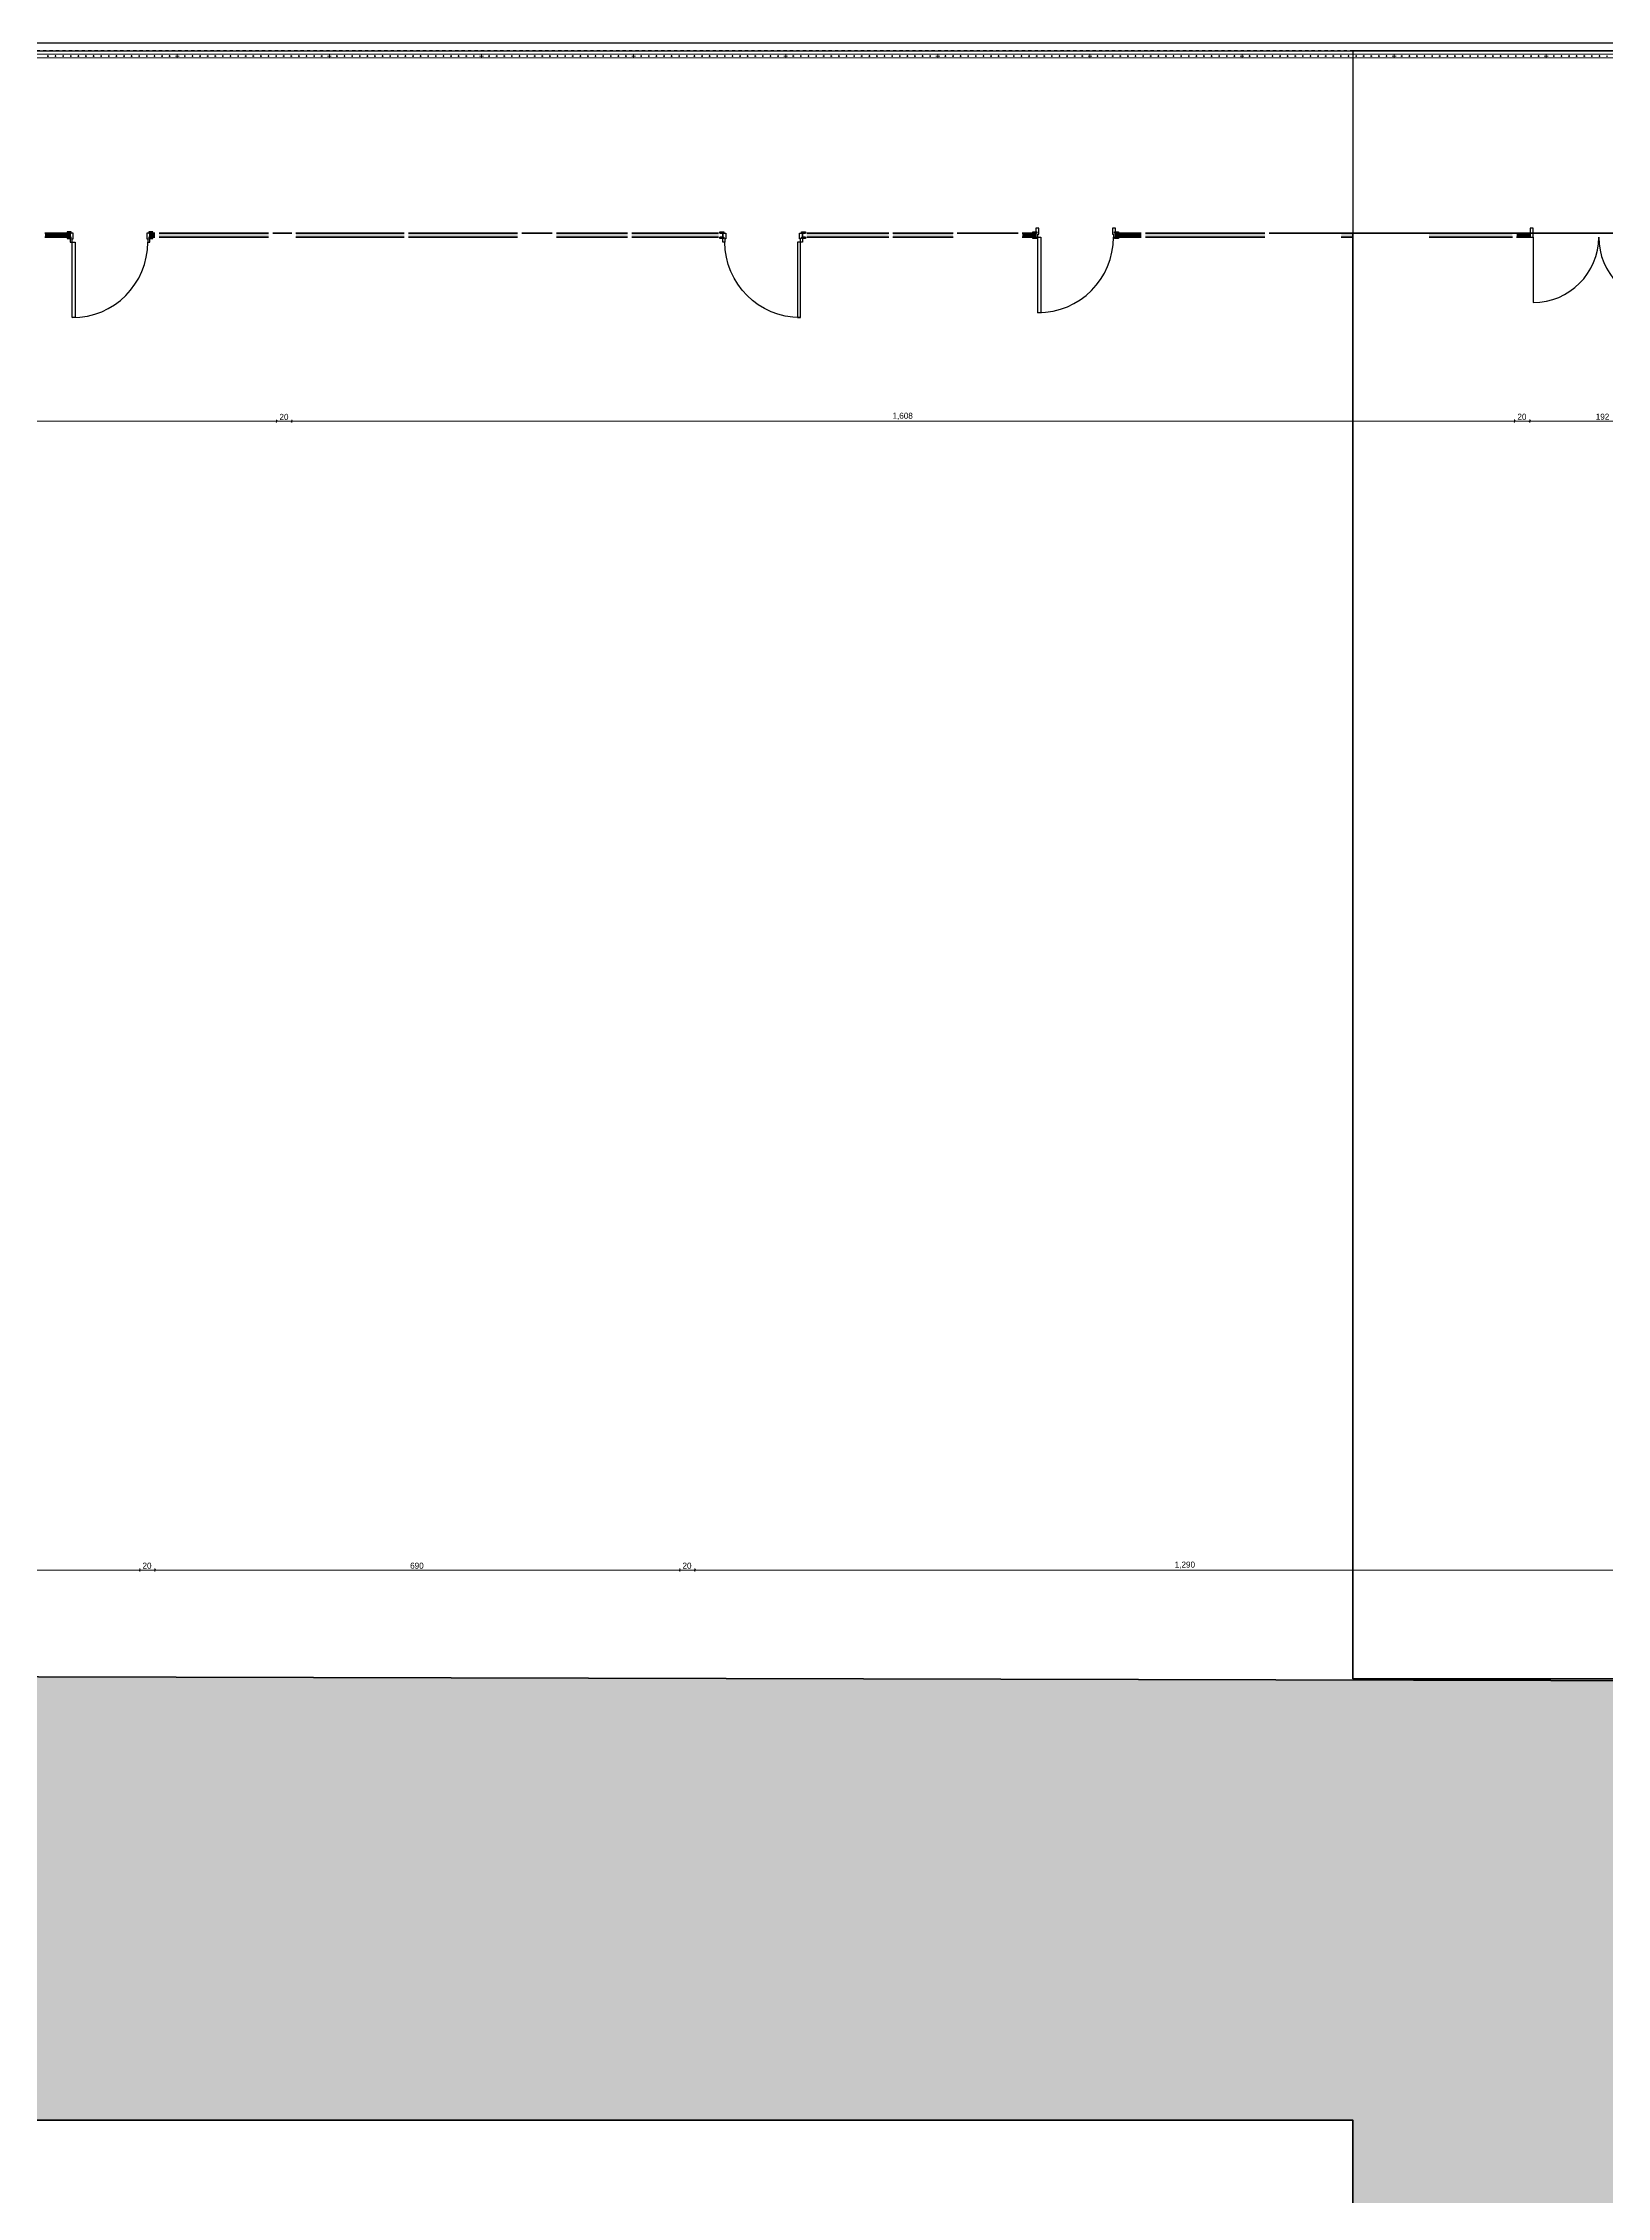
# Model space of a CAD drawing. Header units: millimetres. Extents: x -1912 to 88153, y -54123 to 4469.
# Drawn here: x 10330 to 30892, y -25811 to 2500 of the extents above; entities that cross this region are included whole.
import ezdxf

# ---------------------------------------------------------------- set-up
doc = ezdxf.new("R2010")
doc.units = ezdxf.units.MM
doc.header["$MEASUREMENT"] = 0
doc.linetypes.add('Dashed', pattern=[84.666667, 42.333333, -42.333333])
for name, color, linetype in [('A - Dimensionimi', 7, 'Continuous'), ('A - Muret', 7, 'Continuous'), ('A - Plato', 7, 'Continuous'), ('A - Pllaka Perdhes', 7, 'Continuous'), ('Interior - Stair & Railing', 7, 'Continuous')]:
    doc.layers.add(name, color=color, linetype=linetype)
for name, color, linetype, lineweight in [('A - Dimensionimi_Pen_No__1', 7, 'Continuous', 13), ('A - Muret_Pen_No__7', 7, 'Continuous', 35), ('A - Perdhesa Polyine_Pen_No__6', 5, 'Continuous', 35), ('A - Plato_Pen_No__42', 8, 'Continuous', 25), ('A - Pllaka Perdhes_Pen_No__42', 8, 'Continuous', 25), ('A - Sanitaria_Pen_No__42', 8, 'Continuous', 25), ('Archicad Doors_Pen_No__42', 8, 'Continuous', 25), ('Interior - Stair & Railing_Pen_No__1', 7, 'Continuous', 13)]:
    doc.layers.add(name, color=color, linetype=linetype, lineweight=lineweight)
for name, color, linetype, lineweight, true_color in [('A - Fill Zone_Pen_No__28', 7, 'Continuous', 35, 0xa80f02), ('A - Fill Zone_Pen_No__65', 7, 'Continuous', 20, 0x80c2ff), ('A - Muret_Pen_No__102', 7, 'Continuous', 13, 0xcccccc)]:
    doc.layers.add(name, color=color, linetype=linetype, lineweight=lineweight, true_color=true_color)
doc.styles.add('GENERATED_STYLE_1', font='GOTHIC.TTF')
doc.dimstyles.new('GENERATED_STYLE__7', dxfattribs={"dimtxt": 80, "dimasz": 19, "dimexe": 0.18, "dimexo": 0.0625, "dimgap": 0, "dimtad": 1, "dimtih": 1, "dimtoh": 1, "dimdec": 0, "dimlfac": 0.1, "dimzin": 0, "dimdsep": 46, "dimtxsty": 'GENERATED_STYLE_1', "dimblk": 'ARROWHEAD_2', "dimblk1": 'ARROWHEAD_2', "dimblk2": 'ARROWHEAD_2', "dimcen": 0.09, "dimse1": 1, "dimse2": 1, "dimclrd": 7, "dimclre": 7, "dimclrt": 7, "dimadec": 0, "dimazin": 0, "dimtfac": 1, "dimtdec": 4, "dimtmove": 0, "dimatfit": 3, "dimfxl": 0, "dimtolj": 1, "dimtzin": 0, "dimarcsym": 0})
doc.dimstyles.new('GENERATED_STYLE__8', dxfattribs={"dimtxt": 80, "dimasz": 19, "dimexe": 0.18, "dimexo": 0.0625, "dimgap": 0, "dimtad": 1, "dimdec": 0, "dimlfac": 0.1, "dimzin": 0, "dimdsep": 46, "dimtxsty": 'GENERATED_STYLE_1', "dimblk": 'ARROWHEAD_2', "dimblk1": 'ARROWHEAD_2', "dimblk2": 'ARROWHEAD_2', "dimcen": 0.09, "dimse1": 1, "dimse2": 1, "dimclrd": 7, "dimclre": 7, "dimclrt": 7, "dimadec": 0, "dimazin": 0, "dimtfac": 1, "dimtdec": 4, "dimtmove": 0, "dimatfit": 3, "dimfxl": 0, "dimtolj": 1, "dimtzin": 0, "dimarcsym": 0})

# ---------------------------------------------------------------- blocks, each defined once
blk = doc.blocks.new('Slab_15', base_point=(27550, 0))
at = {"layer": 'A - Plato_Pen_No__42', "color": 8, "linetype": 'Continuous', "lineweight": 25, "flags": 128}
blk.add_lwpolyline([(27550, 0), (52250, 0), (52250, 2400), (27550, 2400)], close=True, dxfattribs=at)
blk = doc.blocks.new('Slab_16', base_point=(27550, 0))
at = {"layer": 'A - Pllaka Perdhes_Pen_No__42', "color": 8, "linetype": 'Continuous', "lineweight": 25, "flags": 128}
blk.add_lwpolyline([(27550, 0), (27550, -19001), (52100, -19001), (52100, -12166), (55600, -12166), (55600, -9351), (57575, -9351), (57575, -7600), (55615, -7600), (55615, -6200), (52100, -6200), (52100, 0)], close=True, dxfattribs=at)
blk = doc.blocks.new('Railing_1')
at = {"layer": 'Interior - Stair & Railing_Pen_No__1', "color": 7, "linetype": 'Continuous', "lineweight": 13}
for p, q in [((52032, 2355), (82, 2355)), ((52032, 2355), (82, 2355)), ((82, 2305), (52032, 2305)), ((82, 2305), (52032, 2305)), ((10384, 2330), (10404, 2330)), ((10394, 2320), (10394, 2340)), ((10484, 2330), (10504, 2330)), ((10494, 2320), (10494, 2340)), ((10584, 2330), (10604, 2330)), ((10594, 2320), (10594, 2340)), ((10684, 2330), (10704, 2330)), ((10694, 2320), (10694, 2340)), ((10784, 2330), (10804, 2330)), ((10794, 2320), (10794, 2340)), ((10884, 2330), (10904, 2330)), ((10894, 2320), (10894, 2340)), ((10984, 2330), (11004, 2330)), ((10994, 2320), (10994, 2340)), ((11084, 2330), (11104, 2330)), ((11094, 2320), (11094, 2340)), ((11184, 2330), (11204, 2330)), ((11194, 2320), (11194, 2340)), ((11284, 2330), (11304, 2330)), ((11294, 2320), (11294, 2340)), ((11384, 2330), (11404, 2330)), ((11394, 2320), (11394, 2340)), ((11484, 2330), (11504, 2330)), ((11494, 2320), (11494, 2340)), ((11584, 2330), (11604, 2330)), ((11594, 2320), (11594, 2340)), ((11684, 2330), (11704, 2330)), ((11694, 2320), (11694, 2340)), ((11784, 2330), (11804, 2330)), ((11794, 2320), (11794, 2340)), ((11884, 2330), (11904, 2330)), ((11894, 2320), (11894, 2340)), ((11984, 2330), (12004, 2330)), ((11994, 2320), (11994, 2340)), ((12069, 2330), (12119, 2330)), ((12094, 2305), (12094, 2355)), ((12184, 2330), (12204, 2330)), ((12194, 2320), (12194, 2340)), ((12284, 2330), (12304, 2330)), ((12294, 2320), (12294, 2340)), ((12384, 2330), (12404, 2330)), ((12394, 2320), (12394, 2340)), ((12484, 2330), (12504, 2330)), ((12494, 2320), (12494, 2340)), ((12584, 2330), (12604, 2330)), ((12594, 2320), (12594, 2340)), ((12684, 2330), (12704, 2330)), ((12694, 2320), (12694, 2340)), ((12784, 2330), (12804, 2330)), ((12794, 2320), (12794, 2340)), ((12884, 2330), (12904, 2330)), ((12894, 2320), (12894, 2340)), ((12984, 2330), (13004, 2330)), ((12994, 2320), (12994, 2340)), ((13084, 2330), (13104, 2330)), ((13094, 2320), (13094, 2340)), ((13184, 2330), (13204, 2330)), ((13194, 2320), (13194, 2340)), ((13284, 2330), (13304, 2330)), ((13294, 2320), (13294, 2340)), ((13384, 2330), (13404, 2330)), ((13394, 2320), (13394, 2340)), ((13484, 2330), (13504, 2330)), ((13494, 2320), (13494, 2340)), ((13584, 2330), (13604, 2330)), ((13594, 2320), (13594, 2340)), ((13684, 2330), (13704, 2330)), ((13694, 2320), (13694, 2340)), ((13784, 2330), (13804, 2330)), ((13794, 2320), (13794, 2340)), ((13884, 2330), (13904, 2330)), ((13894, 2320), (13894, 2340)), ((13984, 2330), (14004, 2330)), ((13994, 2320), (13994, 2340)), ((14069, 2330), (14119, 2330)), ((14094, 2305), (14094, 2355)), ((14184, 2330), (14204, 2330)), ((14194, 2320), (14194, 2340)), ((14284, 2330), (14304, 2330)), ((14294, 2320), (14294, 2340)), ((14384, 2330), (14404, 2330)), ((14394, 2320), (14394, 2340)), ((14484, 2330), (14504, 2330)), ((14494, 2320), (14494, 2340)), ((14584, 2330), (14604, 2330)), ((14594, 2320), (14594, 2340)), ((14684, 2330), (14704, 2330)), ((14694, 2320), (14694, 2340)), ((14784, 2330), (14804, 2330)), ((14794, 2320), (14794, 2340)), ((14884, 2330), (14904, 2330)), ((14894, 2320), (14894, 2340)), ((14984, 2330), (15004, 2330)), ((14994, 2320), (14994, 2340)), ((15084, 2330), (15104, 2330)), ((15094, 2320), (15094, 2340)), ((15184, 2330), (15204, 2330)), ((15194, 2320), (15194, 2340)), ((15284, 2330), (15304, 2330)), ((15294, 2320), (15294, 2340)), ((15384, 2330), (15404, 2330)), ((15394, 2320), (15394, 2340)), ((15484, 2330), (15504, 2330)), ((15494, 2320), (15494, 2340)), ((15584, 2330), (15604, 2330)), ((15594, 2320), (15594, 2340)), ((15684, 2330), (15704, 2330)), ((15694, 2320), (15694, 2340)), ((15784, 2330), (15804, 2330)), ((15794, 2320), (15794, 2340)), ((15884, 2330), (15904, 2330)), ((15894, 2320), (15894, 2340)), ((15984, 2330), (16004, 2330)), ((15994, 2320), (15994, 2340)), ((16069, 2330), (16119, 2330)), ((16094, 2305), (16094, 2355)), ((16184, 2330), (16204, 2330)), ((16194, 2320), (16194, 2340)), ((16284, 2330), (16304, 2330)), ((16294, 2320), (16294, 2340)), ((16384, 2330), (16404, 2330)), ((16394, 2320), (16394, 2340)), ((16484, 2330), (16504, 2330)), ((16494, 2320), (16494, 2340)), ((16584, 2330), (16604, 2330)), ((16594, 2320), (16594, 2340)), ((16684, 2330), (16704, 2330)), ((16694, 2320), (16694, 2340)), ((16784, 2330), (16804, 2330)), ((16794, 2320), (16794, 2340)), ((16884, 2330), (16904, 2330)), ((16894, 2320), (16894, 2340)), ((16984, 2330), (17004, 2330)), ((16994, 2320), (16994, 2340)), ((17084, 2330), (17104, 2330)), ((17094, 2320), (17094, 2340)), ((17184, 2330), (17204, 2330)), ((17194, 2320), (17194, 2340)), ((17284, 2330), (17304, 2330)), ((17294, 2320), (17294, 2340)), ((17384, 2330), (17404, 2330)), ((17394, 2320), (17394, 2340)), ((17484, 2330), (17504, 2330)), ((17494, 2320), (17494, 2340)), ((17584, 2330), (17604, 2330)), ((17594, 2320), (17594, 2340)), ((17684, 2330), (17704, 2330)), ((17694, 2320), (17694, 2340)), ((17784, 2330), (17804, 2330)), ((17794, 2320), (17794, 2340)), ((17884, 2330), (17904, 2330)), ((17894, 2320), (17894, 2340)), ((17984, 2330), (18004, 2330)), ((17994, 2320), (17994, 2340)), ((18069, 2330), (18119, 2330)), ((18094, 2305), (18094, 2355)), ((18184, 2330), (18204, 2330)), ((18194, 2320), (18194, 2340)), ((18284, 2330), (18304, 2330)), ((18294, 2320), (18294, 2340)), ((18384, 2330), (18404, 2330)), ((18394, 2320), (18394, 2340)), ((18484, 2330), (18504, 2330)), ((18494, 2320), (18494, 2340)), ((18584, 2330), (18604, 2330)), ((18594, 2320), (18594, 2340)), ((18684, 2330), (18704, 2330)), ((18694, 2320), (18694, 2340)), ((18784, 2330), (18804, 2330)), ((18794, 2320), (18794, 2340)), ((18884, 2330), (18904, 2330)), ((18894, 2320), (18894, 2340)), ((18984, 2330), (19004, 2330)), ((18994, 2320), (18994, 2340)), ((19084, 2330), (19104, 2330)), ((19094, 2320), (19094, 2340)), ((19184, 2330), (19204, 2330)), ((19194, 2320), (19194, 2340)), ((19284, 2330), (19304, 2330)), ((19294, 2320), (19294, 2340)), ((19384, 2330), (19404, 2330)), ((19394, 2320), (19394, 2340)), ((19484, 2330), (19504, 2330)), ((19494, 2320), (19494, 2340)), ((19584, 2330), (19604, 2330)), ((19594, 2320), (19594, 2340)), ((19684, 2330), (19704, 2330)), ((19694, 2320), (19694, 2340)), ((19784, 2330), (19804, 2330)), ((19794, 2320), (19794, 2340)), ((19884, 2330), (19904, 2330)), ((19894, 2320), (19894, 2340)), ((19984, 2330), (20004, 2330)), ((19994, 2320), (19994, 2340)), ((20069, 2330), (20119, 2330)), ((20094, 2305), (20094, 2355)), ((20184, 2330), (20204, 2330)), ((20194, 2320), (20194, 2340)), ((20284, 2330), (20304, 2330)), ((20294, 2320), (20294, 2340)), ((20384, 2330), (20404, 2330)), ((20394, 2320), (20394, 2340)), ((20484, 2330), (20504, 2330)), ((20494, 2320), (20494, 2340)), ((20584, 2330), (20604, 2330)), ((20594, 2320), (20594, 2340)), ((20684, 2330), (20704, 2330)), ((20694, 2320), (20694, 2340)), ((20784, 2330), (20804, 2330)), ((20794, 2320), (20794, 2340)), ((20884, 2330), (20904, 2330)), ((20894, 2320), (20894, 2340)), ((20984, 2330), (21004, 2330)), ((20994, 2320), (20994, 2340)), ((21084, 2330), (21104, 2330)), ((21094, 2320), (21094, 2340)), ((21184, 2330), (21204, 2330)), ((21194, 2320), (21194, 2340)), ((21284, 2330), (21304, 2330)), ((21294, 2320), (21294, 2340)), ((21384, 2330), (21404, 2330)), ((21394, 2320), (21394, 2340)), ((21484, 2330), (21504, 2330)), ((21494, 2320), (21494, 2340)), ((21584, 2330), (21604, 2330)), ((21594, 2320), (21594, 2340)), ((21684, 2330), (21704, 2330)), ((21694, 2320), (21694, 2340)), ((21784, 2330), (21804, 2330)), ((21794, 2320), (21794, 2340)), ((21884, 2330), (21904, 2330)), ((21894, 2320), (21894, 2340)), ((21984, 2330), (22004, 2330)), ((21994, 2320), (21994, 2340)), ((22069, 2330), (22119, 2330)), ((22094, 2305), (22094, 2355)), ((22184, 2330), (22204, 2330)), ((22194, 2320), (22194, 2340)), ((22284, 2330), (22304, 2330)), ((22294, 2320), (22294, 2340)), ((22384, 2330), (22404, 2330)), ((22394, 2320), (22394, 2340)), ((22484, 2330), (22504, 2330)), ((22494, 2320), (22494, 2340)), ((22584, 2330), (22604, 2330)), ((22594, 2320), (22594, 2340)), ((22684, 2330), (22704, 2330)), ((22694, 2320), (22694, 2340)), ((22784, 2330), (22804, 2330)), ((22794, 2320), (22794, 2340)), ((22884, 2330), (22904, 2330)), ((22894, 2320), (22894, 2340)), ((22984, 2330), (23004, 2330)), ((22994, 2320), (22994, 2340)), ((23084, 2330), (23104, 2330)), ((23094, 2320), (23094, 2340)), ((23184, 2330), (23204, 2330)), ((23194, 2320), (23194, 2340)), ((23284, 2330), (23304, 2330)), ((23294, 2320), (23294, 2340)), ((23384, 2330), (23404, 2330)), ((23394, 2320), (23394, 2340)), ((23484, 2330), (23504, 2330)), ((23494, 2320), (23494, 2340)), ((23584, 2330), (23604, 2330)), ((23594, 2320), (23594, 2340)), ((23684, 2330), (23704, 2330)), ((23694, 2320), (23694, 2340)), ((23784, 2330), (23804, 2330)), ((23794, 2320), (23794, 2340)), ((23884, 2330), (23904, 2330)), ((23894, 2320), (23894, 2340)), ((23984, 2330), (24004, 2330)), ((23994, 2320), (23994, 2340)), ((24069, 2330), (24119, 2330)), ((24094, 2305), (24094, 2355)), ((24184, 2330), (24204, 2330)), ((24194, 2320), (24194, 2340)), ((24284, 2330), (24304, 2330)), ((24294, 2320), (24294, 2340)), ((24384, 2330), (24404, 2330)), ((24394, 2320), (24394, 2340)), ((24484, 2330), (24504, 2330)), ((24494, 2320), (24494, 2340)), ((24584, 2330), (24604, 2330)), ((24594, 2320), (24594, 2340)), ((24684, 2330), (24704, 2330)), ((24694, 2320), (24694, 2340)), ((24784, 2330), (24804, 2330)), ((24794, 2320), (24794, 2340)), ((24884, 2330), (24904, 2330)), ((24894, 2320), (24894, 2340)), ((24984, 2330), (25004, 2330)), ((24994, 2320), (24994, 2340)), ((25084, 2330), (25104, 2330)), ((25094, 2320), (25094, 2340)), ((25184, 2330), (25204, 2330)), ((25194, 2320), (25194, 2340)), ((25284, 2330), (25304, 2330)), ((25294, 2320), (25294, 2340)), ((25384, 2330), (25404, 2330)), ((25394, 2320), (25394, 2340)), ((25484, 2330), (25504, 2330)), ((25494, 2320), (25494, 2340)), ((25584, 2330), (25604, 2330)), ((25594, 2320), (25594, 2340)), ((25684, 2330), (25704, 2330)), ((25694, 2320), (25694, 2340)), ((25784, 2330), (25804, 2330)), ((25794, 2320), (25794, 2340)), ((25884, 2330), (25904, 2330)), ((25894, 2320), (25894, 2340)), ((25984, 2330), (26004, 2330)), ((25994, 2320), (25994, 2340)), ((26069, 2330), (26119, 2330)), ((26094, 2305), (26094, 2355)), ((26184, 2330), (26204, 2330)), ((26194, 2320), (26194, 2340)), ((26284, 2330), (26304, 2330)), ((26294, 2320), (26294, 2340)), ((26384, 2330), (26404, 2330)), ((26394, 2320), (26394, 2340)), ((26484, 2330), (26504, 2330)), ((26494, 2320), (26494, 2340)), ((26584, 2330), (26604, 2330)), ((26594, 2320), (26594, 2340)), ((26684, 2330), (26704, 2330)), ((26694, 2320), (26694, 2340)), ((26784, 2330), (26804, 2330)), ((26794, 2320), (26794, 2340)), ((26884, 2330), (26904, 2330)), ((26894, 2320), (26894, 2340)), ((26984, 2330), (27004, 2330)), ((26994, 2320), (26994, 2340)), ((27084, 2330), (27104, 2330)), ((27094, 2320), (27094, 2340)), ((27184, 2330), (27204, 2330)), ((27194, 2320), (27194, 2340)), ((27284, 2330), (27304, 2330)), ((27294, 2320), (27294, 2340)), ((27384, 2330), (27404, 2330)), ((27394, 2320), (27394, 2340)), ((27484, 2330), (27504, 2330)), ((27494, 2320), (27494, 2340)), ((27584, 2330), (27604, 2330)), ((27594, 2320), (27594, 2340)), ((27684, 2330), (27704, 2330)), ((27694, 2320), (27694, 2340)), ((27784, 2330), (27804, 2330)), ((27794, 2320), (27794, 2340)), ((27884, 2330), (27904, 2330)), ((27894, 2320), (27894, 2340)), ((27984, 2330), (28004, 2330)), ((27994, 2320), (27994, 2340)), ((28069, 2330), (28119, 2330)), ((28094, 2305), (28094, 2355)), ((28184, 2330), (28204, 2330)), ((28194, 2320), (28194, 2340)), ((28284, 2330), (28304, 2330)), ((28294, 2320), (28294, 2340)), ((28384, 2330), (28404, 2330)), ((28394, 2320), (28394, 2340)), ((28484, 2330), (28504, 2330)), ((28494, 2320), (28494, 2340)), ((28584, 2330), (28604, 2330)), ((28594, 2320), (28594, 2340)), ((28684, 2330), (28704, 2330)), ((28694, 2320), (28694, 2340)), ((28784, 2330), (28804, 2330)), ((28794, 2320), (28794, 2340)), ((28884, 2330), (28904, 2330)), ((28894, 2320), (28894, 2340)), ((28984, 2330), (29004, 2330)), ((28994, 2320), (28994, 2340)), ((29084, 2330), (29104, 2330)), ((29094, 2320), (29094, 2340)), ((29184, 2330), (29204, 2330)), ((29194, 2320), (29194, 2340)), ((29284, 2330), (29304, 2330)), ((29294, 2320), (29294, 2340)), ((29384, 2330), (29404, 2330)), ((29394, 2320), (29394, 2340)), ((29484, 2330), (29504, 2330)), ((29494, 2320), (29494, 2340)), ((29584, 2330), (29604, 2330)), ((29594, 2320), (29594, 2340)), ((29684, 2330), (29704, 2330)), ((29694, 2320), (29694, 2340)), ((29784, 2330), (29804, 2330)), ((29794, 2320), (29794, 2340)), ((29884, 2330), (29904, 2330)), ((29894, 2320), (29894, 2340)), ((29984, 2330), (30004, 2330)), ((29994, 2320), (29994, 2340)), ((30069, 2330), (30119, 2330)), ((30094, 2305), (30094, 2355)), ((30184, 2330), (30204, 2330)), ((30194, 2320), (30194, 2340)), ((30284, 2330), (30304, 2330)), ((30294, 2320), (30294, 2340)), ((30384, 2330), (30404, 2330)), ((30394, 2320), (30394, 2340)), ((30484, 2330), (30504, 2330)), ((30494, 2320), (30494, 2340)), ((30584, 2330), (30604, 2330)), ((30594, 2320), (30594, 2340)), ((30684, 2330), (30704, 2330)), ((30694, 2320), (30694, 2340)), ((30784, 2330), (30804, 2330)), ((30794, 2320), (30794, 2340)), ((30884, 2330), (30904, 2330))]:
    blk.add_line(p, q, dxfattribs=at)
blk = doc.blocks.new('Gutter 26_2')
at = {"layer": 'A - Sanitaria_Pen_No__42', "color": 8, "linetype": 'Continuous', "lineweight": 25, "flags": 128}
blk.add_lwpolyline([(0, -50), (52250, -50), (52250, 50), (0, 50)], close=True, dxfattribs=at)
blk = doc.blocks.new('*D464')
at = {"layer": 'A - Dimensionimi_Pen_No__1', "color": 7, "linetype": 'Continuous', "lineweight": 13}
for p, q in [((-12, -2472), (0, -2472)), ((7, -2460), (-7, -2485)), ((0, -2491), (0, -2454)), ((0, -2472), (13400, -2471)), ((13407, -2458), (13393, -2483))]:
    blk.add_line(p, q, dxfattribs=at)
at = {"layer": 'A - Dimensionimi_Pen_No__1', "color": 7, "lineweight": 13, "insert": (6559, -2456), "char_height": 80, "attachment_point": 7, "rotation": 0.0074, "style": 'GENERATED_STYLE_1'}
blk.add_mtext('\\A1;{\\pql;\\fCentury Gothic|b0|i0|c0|p0;\\W1.000000;1,340}', dxfattribs=at)
blk = doc.blocks.new('ARROWHEAD_2')
at = {"color": 0, "linetype": 'Continuous', "lineweight": 0}
for p, q in [((0, 0), (-1, 0)), ((-0.4, -0.7), (0.4, 0.7))]:
    blk.add_line(p, q, dxfattribs=at)
blk = doc.blocks.new('*D465')
at = {"layer": 'A - Dimensionimi_Pen_No__1', "color": 7, "linetype": 'Continuous', "lineweight": 13}
for p, q in [((0, -2472), (13400, -2471)), ((13407, -2458), (13393, -2483)), ((13400, -2489), (13400, -2452)), ((13400, -2471), (13600, -2471)), ((13607, -2458), (13593, -2483)), ((13600, -2489), (13600, -2452)), ((13600, -2471), (29678, -2469))]:
    blk.add_line(p, q, dxfattribs=at)
at = {"layer": 'A - Dimensionimi_Pen_No__1', "color": 7, "lineweight": 13, "insert": (13438, -2455), "char_height": 80, "attachment_point": 7, "rotation": 0.0074, "style": 'GENERATED_STYLE_1'}
blk.add_mtext('\\A1;{\\pql;\\fCentury Gothic|b0|i0|c0|p0;\\W1.000000;20}', dxfattribs=at)
blk = doc.blocks.new('*D466')
at = {"layer": 'A - Dimensionimi_Pen_No__1', "color": 7, "linetype": 'Continuous', "lineweight": 13}
for p, q in [((13607, -2458), (13593, -2483)), ((13600, -2471), (29678, -2469)), ((29685, -2456), (29671, -2481)), ((29678, -2487), (29678, -2450)), ((29678, -2469), (29878, -2469))]:
    blk.add_line(p, q, dxfattribs=at)
at = {"layer": 'A - Dimensionimi_Pen_No__1', "color": 7, "lineweight": 13, "insert": (21498, -2454), "char_height": 80, "attachment_point": 7, "rotation": 0.0074, "style": 'GENERATED_STYLE_1'}
blk.add_mtext('\\A1;{\\pql;\\fCentury Gothic|b0|i0|c0|p0;\\W1.000000;1,608}', dxfattribs=at)
blk = doc.blocks.new('*D467')
at = {"layer": 'A - Dimensionimi_Pen_No__1', "color": 7, "linetype": 'Continuous', "lineweight": 13}
for p, q in [((29685, -2456), (29671, -2481)), ((29678, -2487), (29678, -2450)), ((29678, -2469), (29878, -2469)), ((29885, -2456), (29871, -2481)), ((29878, -2487), (29878, -2450))]:
    blk.add_line(p, q, dxfattribs=at)
at = {"layer": 'A - Dimensionimi_Pen_No__1', "color": 7, "lineweight": 13, "insert": (29715, -2453), "char_height": 80, "attachment_point": 7, "rotation": 0.0074, "style": 'GENERATED_STYLE_1'}
blk.add_mtext('\\A1;{\\pql;\\fCentury Gothic|b0|i0|c0|p0;\\W1.000000;20}', dxfattribs=at)
blk = doc.blocks.new('*D468')
at = {"layer": 'A - Dimensionimi_Pen_No__1', "color": 7, "linetype": 'Continuous', "lineweight": 13}
for p, q in [((29678, -2469), (29878, -2469)), ((29885, -2456), (29871, -2481)), ((29878, -2487), (29878, -2450)), ((29878, -2469), (31800, -2468)), ((31808, -2456), (31793, -2481)), ((31800, -2487), (31800, -2450)), ((31800, -2468), (32000, -2468))]:
    blk.add_line(p, q, dxfattribs=at)
at = {"layer": 'A - Dimensionimi_Pen_No__1', "color": 7, "lineweight": 13, "insert": (30745, -2452), "char_height": 80, "attachment_point": 7, "rotation": 0.0074, "style": 'GENERATED_STYLE_1'}
blk.add_mtext('\\A1;{\\pql;\\fCentury Gothic|b0|i0|c0|p0;\\W1.000000;192}', dxfattribs=at)
blk = doc.blocks.new('*D475')
at = {"layer": 'A - Dimensionimi_Pen_No__1', "color": 7, "linetype": 'Continuous', "lineweight": 13}
for p, q in [((51044, 1), (51082, 1)), ((51075, -6), (51050, 8)), ((51063, 13), (51063, 1)), ((51063, 1), (51064, -19000)), ((51045, -19000), (51082, -19000)), ((51051, -18992), (51076, -19007)), ((51064, -19000), (51064, -19012))]:
    blk.add_line(p, q, dxfattribs=at)
at = {"layer": 'A - Dimensionimi_Pen_No__1', "color": 7, "lineweight": 13, "insert": (51079, -9358), "char_height": 80, "attachment_point": 7, "rotation": 270.0027, "style": 'GENERATED_STYLE_1'}
blk.add_mtext('\\A1;{\\pql;\\fCentury Gothic|b0|i0|c0|p0;\\W1.000000;1,900}', dxfattribs=at)
blk = doc.blocks.new('*D480')
at = {"layer": 'A - Dimensionimi_Pen_No__1', "color": 7, "linetype": 'Continuous', "lineweight": 13}
for p, q in [((18900, -17552), (18900, -17589)), ((31800, -17552), (31800, -17589)), ((18892, -17583), (18907, -17558)), ((31800, -17571), (18900, -17571)), ((31793, -17583), (31807, -17558))]:
    blk.add_line(p, q, dxfattribs=at)
at = {"layer": 'A - Dimensionimi_Pen_No__1', "color": 7, "lineweight": 13, "insert": (25209, -17555), "char_height": 80, "attachment_point": 7, "style": 'GENERATED_STYLE_1'}
blk.add_mtext('\\A1;{\\pql;\\fCentury Gothic|b0|i0|c0|p0;\\W1.000000;1,290}', dxfattribs=at)
blk = doc.blocks.new('*D481')
at = {"layer": 'A - Dimensionimi_Pen_No__1', "color": 7, "linetype": 'Continuous', "lineweight": 13}
for p, q in [((18700, -17552), (18700, -17589)), ((18900, -17552), (18900, -17589)), ((18700, -17571), (11800, -17571)), ((18692, -17583), (18707, -17558)), ((18900, -17571), (18700, -17571)), ((18892, -17583), (18907, -17558))]:
    blk.add_line(p, q, dxfattribs=at)
at = {"layer": 'A - Dimensionimi_Pen_No__1', "color": 7, "lineweight": 13, "insert": (18737, -17555), "char_height": 80, "attachment_point": 7, "style": 'GENERATED_STYLE_1'}
blk.add_mtext('\\A1;{\\pql;\\fCentury Gothic|b0|i0|c0|p0;\\W1.000000;20}', dxfattribs=at)
blk = doc.blocks.new('*D482')
at = {"layer": 'A - Dimensionimi_Pen_No__1', "color": 7, "linetype": 'Continuous', "lineweight": 13}
for p, q in [((11800, -17552), (11800, -17589)), ((11793, -17583), (11807, -17558)), ((18700, -17571), (11800, -17571)), ((18692, -17583), (18707, -17558))]:
    blk.add_line(p, q, dxfattribs=at)
at = {"layer": 'A - Dimensionimi_Pen_No__1', "color": 7, "lineweight": 13, "insert": (15156, -17555), "char_height": 80, "attachment_point": 7, "style": 'GENERATED_STYLE_1'}
blk.add_mtext('\\A1;{\\pql;\\fCentury Gothic|b0|i0|c0|p0;\\W1.000000;690}', dxfattribs=at)
blk = doc.blocks.new('*D483')
at = {"layer": 'A - Dimensionimi_Pen_No__1', "color": 7, "linetype": 'Continuous', "lineweight": 13}
for p, q in [((11600, -17552), (11600, -17589)), ((11800, -17552), (11800, -17589)), ((11593, -17583), (11607, -17558)), ((11800, -17571), (11600, -17571)), ((11793, -17583), (11807, -17558))]:
    blk.add_line(p, q, dxfattribs=at)
at = {"layer": 'A - Dimensionimi_Pen_No__1', "color": 7, "lineweight": 13, "insert": (11637, -17555), "char_height": 80, "attachment_point": 7, "style": 'GENERATED_STYLE_1'}
blk.add_mtext('\\A1;{\\pql;\\fCentury Gothic|b0|i0|c0|p0;\\W1.000000;20}', dxfattribs=at)
blk = doc.blocks.new('*D484')
at = {"layer": 'A - Dimensionimi_Pen_No__1', "color": 7, "linetype": 'Continuous', "lineweight": 13}
for p, q in [((-1850, -17552), (-1850, -17589)), ((11600, -17552), (11600, -17589)), ((-1857, -17583), (-1843, -17558)), ((11600, -17571), (-1850, -17571)), ((11593, -17583), (11607, -17558))]:
    blk.add_line(p, q, dxfattribs=at)
at = {"layer": 'A - Dimensionimi_Pen_No__1', "color": 7, "lineweight": 13, "char_height": 80, "attachment_point": 7, "style": 'GENERATED_STYLE_1'}
for s, insert in [('\\A1;{\\pql;\\fCentury Gothic|b0|i0|c0|p0;\\W1.000000;5}', (-1843, -17555)), ('\\A1;{\\pql;\\fCentury Gothic|b0|i0|c0|p0;\\W1.000000;1,345}', (4734, -17555))]:
    blk.add_mtext(s, dxfattribs=dict(at, insert=insert))
blk = doc.blocks.new('Door 26')
at = {"layer": 'Archicad Doors_Pen_No__42', "color": 8, "linetype": 'Continuous', "lineweight": 25}
for p, q in [((457, 0), (457, 994)), ((457, 994), (497, 994)), ((497, 994), (497, 0)), ((-497, 0), (-525, 0)), ((-525, 0), (-525, -115)), ((-497, -40), (-497, 0)), ((497, 0), (457, 0)), ((525, 0), (497, 0)), ((497, 0), (497, -40)), ((525, -115), (525, 0)), ((-512, -46), (-562, -46)), ((-562, -46), (-562, -65)), ((-562, -65), (-512, -65)), ((-525, -65), (-562, -65)), ((-525, -65), (-562, -65)), ((-512, -115), (-562, -115)), ((-562, -115), (-562, -134)), ((-525, -115), (-562, -115)), ((-525, -115), (-562, -115)), ((-562, -134), (-512, -134)), ((-525, -115), (-525, -65)), ((-525, -115), (-525, -65)), ((-525, -115), (-485, -115)), ((-512, -65), (-512, -46)), ((-512, -134), (-512, -115)), ((-485, -40), (-497, -40)), ((-485, -115), (-485, -40)), ((497, -40), (485, -40)), ((485, -40), (485, -115)), ((485, -115), (525, -115)), ((562, -46), (512, -46)), ((512, -46), (512, -65)), ((512, -65), (562, -65)), ((562, -115), (512, -115)), ((512, -115), (512, -134)), ((512, -134), (562, -134)), ((525, -115), (525, -65)), ((525, -115), (525, -65)), ((525, -65), (562, -65)), ((525, -65), (562, -65)), ((525, -115), (562, -115)), ((525, -115), (562, -115)), ((562, -65), (562, -46)), ((562, -134), (562, -115))]:
    blk.add_line(p, q, dxfattribs=at)
blk.add_arc((497, 0), 994, 90, 180, dxfattribs=at)
blk = doc.blocks.new('Door 26_7')
at = {"layer": 'Archicad Doors_Pen_No__42', "color": 8, "linetype": 'Continuous', "lineweight": 25}
for p, q in [((457, 0), (457, 994)), ((457, 994), (497, 994)), ((497, 994), (497, 0)), ((-562, 0), (-562, 19)), ((-562, 19), (-512, 19)), ((-512, 0), (-562, 0)), ((-525, 0), (-562, 0)), ((-525, 0), (-562, 0)), ((-497, 0), (-525, 0)), ((-525, 0), (-525, -115)), ((-525, 0), (-525, -50)), ((-525, 0), (-525, -50)), ((-512, 19), (-512, 0)), ((-497, -40), (-497, 0)), ((497, 0), (457, 0)), ((525, 0), (497, 0)), ((497, 0), (497, -40)), ((512, 19), (562, 19)), ((512, 0), (512, 19)), ((562, 0), (512, 0)), ((525, -115), (525, 0)), ((525, 0), (525, -50)), ((525, 0), (525, -50)), ((525, 0), (562, 0)), ((525, 0), (562, 0)), ((562, 19), (562, 0)), ((-562, -69), (-562, -50)), ((-562, -50), (-512, -50)), ((-525, -50), (-562, -50)), ((-525, -50), (-562, -50)), ((-512, -69), (-562, -69)), ((-525, -115), (-485, -115)), ((-512, -50), (-512, -69)), ((-485, -40), (-497, -40)), ((-485, -115), (-485, -40)), ((497, -40), (485, -40)), ((485, -40), (485, -115)), ((485, -115), (525, -115)), ((512, -50), (562, -50)), ((512, -69), (512, -50)), ((562, -69), (512, -69)), ((525, -50), (562, -50)), ((525, -50), (562, -50)), ((562, -50), (562, -69))]:
    blk.add_line(p, q, dxfattribs=at)
blk.add_arc((497, 0), 994, 90, 180, dxfattribs=at)
blk = doc.blocks.new('Double Door 26')
at = {"layer": 'Archicad Doors_Pen_No__42', "color": 8, "linetype": 'Continuous', "lineweight": 25}
for p, q in [((-860, 0), (-860, 860)), ((860, 0), (860, 860)), ((-900, 0), (-937, 0)), ((-900, 0), (-937, 0)), ((-860, 0), (-900, 0)), ((-900, 0), (-900, -115)), ((-900, 0), (-900, -50)), ((-900, 0), (-900, -50)), ((-860, -115), (-860, 0)), ((900, 0), (860, 0)), ((860, 0), (860, -115)), ((900, -115), (900, 0)), ((900, 0), (900, -50)), ((900, 0), (900, -50)), ((900, 0), (937, 0)), ((900, 0), (937, 0)), ((-900, -50), (-937, -50)), ((-900, -50), (-937, -50)), ((-900, -115), (-860, -115)), ((860, -115), (900, -115)), ((900, -50), (937, -50)), ((900, -50), (937, -50))]:
    blk.add_line(p, q, dxfattribs=at)
for centre, start, end in [((-860, 0), 0, 90), ((860, 0), 90, 180)]:
    blk.add_arc(centre, 860, start, end, dxfattribs=at)
blk = doc.blocks.new('Wall_84', base_point=(978, 0))
at = {"layer": 'A - Muret_Pen_No__102', "linetype": 'Continuous', "lineweight": 0, "true_color": 0xcbd9e5}
for points in [[(10355, -50), (10686, -50), (10686, 0), (10355, 0)], [(11736, 0), (11736, -50), (11800, -50), (11800, 0)], [(11855, -50), (13295, -50), (13295, 0), (11855, 0)], [(13600, 0), (13350, 0), (13350, 0), (13600, 0)], [(13655, -50), (15080, -50), (15080, 0), (13655, 0)], [(15135, -50), (16570, -50), (16570, 0), (15135, 0)], [(17025, 0), (16625, 0), (16625, 0), (17025, 0)], [(17080, -50), (18016, -50), (18016, 0), (17080, 0)], [(18071, -50), (19212, -50), (19212, 0), (18071, 0)], [(20372, -50), (21449, -50), (21449, 0), (20372, 0)], [(21504, -50), (22295, -50), (22295, 0), (21504, 0)], [(22350, 0), (23150, 0), (23150, 0), (22350, 0)], [(23205, -50), (23383, -50), (23383, 0), (23205, 0)], [(24433, -50), (24770, -50), (24770, 0), (24433, 0)], [(24825, -50), (26395, -50), (26395, 0), (24825, 0)], [(26450, 0), (26450, 0), (27400, 0), (27400, -50), (27550, -50), (27550, 0), (28500, 0), (28500, 0)], [(28555, -50), (29650, -50), (29650, 0), (28555, 0)], [(29884, 0), (29705, 0), (29705, -50), (29884, -50)]]:
    blk.add_hatch(color=254, dxfattribs=at).paths.add_polyline_path(points)
at = {"layer": 'A - Muret_Pen_No__7', "color": 7, "linetype": 'Continuous', "lineweight": 35}
for p, q in [((10686, 0), (10649, 0)), ((10686, 0), (10686, -50)), ((11736, 0), (11773, 0)), ((11736, 0), (11736, -50)), ((19267, 0), (19230, 0)), ((19267, 0), (19267, -50)), ((20317, 0), (20354, 0)), ((20317, 0), (20317, -50)), ((23383, 0), (23346, 0)), ((23383, -50), (23383, 0)), ((24433, 0), (24470, 0)), ((24433, -50), (24433, 0)), ((29884, 0), (29847, 0)), ((29884, -50), (29884, 0)), ((10686, -50), (10649, -50)), ((11736, -50), (11773, -50)), ((19267, -50), (19230, -50)), ((20317, -50), (20354, -50)), ((23383, -50), (23346, -50)), ((24433, -50), (24470, -50)), ((29884, -50), (29847, -50))]:
    blk.add_line(p, q, dxfattribs=at)
at = {"layer": 'A - Muret_Pen_No__7', "color": 7, "linetype": 'Continuous', "lineweight": 35, "flags": 128}
for points in [[(10686, 0), (10355, 0)], [(11800, 0), (11736, 0)], [(13295, 0), (11855, 0)], [(13600, 0), (13350, 0)], [(15080, 0), (13655, 0)], [(16570, 0), (15135, 0)], [(17025, 0), (16625, 0)], [(18016, 0), (17080, 0)], [(19212, 0), (18071, 0)], [(21449, 0), (20372, 0)], [(22295, 0), (21504, 0)], [(23150, 0), (22350, 0)], [(23383, 0), (23205, 0)], [(24770, 0), (24433, 0)], [(26395, 0), (24825, 0)], [(28500, 0), (26450, 0)], [(29650, 0), (28555, 0)], [(29884, 0), (29705, 0)], [(10355, -50), (10686, -50)], [(11736, -50), (11800, -50)], [(11855, -50), (13295, -50)], [(13655, -50), (15080, -50)], [(15135, -50), (16570, -50)], [(17080, -50), (18016, -50)], [(18071, -50), (19212, -50)], [(20372, -50), (21449, -50)], [(21504, -50), (22295, -50)], [(23205, -50), (23383, -50)], [(24433, -50), (24770, -50)], [(24825, -50), (26395, -50)], [(27400, -50), (27550, -50)], [(28555, -50), (29650, -50)], [(29705, -50), (29884, -50)]]:
    blk.add_lwpolyline(points, dxfattribs=at)
at = {"layer": 'Archicad Doors_Pen_No__42', "color": 8, "linetype": 'Continuous', "lineweight": 25, "zscale": 1000, "rotation": 179.9998355863978}
for name, p in [('Door 26', (11211, -115)), ('Door 26_7', (23908, -50)), ('Double Door 26', (30784, -50))]:
    blk.add_blockref(name, p, dxfattribs=at)
at = {"layer": 'Archicad Doors_Pen_No__42', "color": 8, "linetype": 'Continuous', "lineweight": 25, "xscale": -1, "zscale": 1000, "rotation": 179.9998355863978}
blk.add_blockref('Door 26', (19792, -115), dxfattribs=at)

msp = doc.modelspace()

# ---------------------------------------------------------------- hatches: boundary and pattern name
at = {"layer": 'A - Fill Zone_Pen_No__65', "linetype": 'Continuous', "lineweight": 0, "true_color": 0x40617f}
msp.add_hatch(color=157, dxfattribs=at).paths.add_polyline_path([(1227.5, -18953.2), (1227.5, -24804.2), (27550.8, -24800.8), (27554.6, -54122.8), (34649.3, -54099), (54953.8, -49511.7), (51404.2, -33800.4), (45395.3, -34357.9), (44541.6, -30562.8), (41524.9, -30843.6), (41000, -24979.4), (41000, -19050.7)])

# ---------------------------------------------------------------- linework, layer by layer
at = {"layer": 'A - Fill Zone_Pen_No__28', "color": 14, "linetype": 'Continuous', "lineweight": 35, "true_color": 0xa80f02, "flags": 128}
msp.add_lwpolyline([(1227.5, -18953.2), (1227.5, -24804.2), (27550.8, -24800.8), (27554.6, -54122.8), (34649.3, -54099), (54953.8, -49511.7), (51404.2, -33800.4), (45395.3, -34357.9), (44541.6, -30562.8), (41524.9, -30843.6), (41000, -24979.4), (41000, -19050.7)], close=True, dxfattribs=at)
at = {"layer": 'A - Perdhesa Polyine_Pen_No__6', "color": 5, "linetype": 'Dashed', "lineweight": 35}
msp.add_lwpolyline([(0, 0), (0, 2400), (73150, 2400), (73150, 0)], dxfattribs=at)
msp.add_lwpolyline([(0, 0), (0, 2400), (73150, 2400), (73150, 0)], dxfattribs=at)
at = {"layer": 'A - Perdhesa Polyine_Pen_No__6', "color": 5, "linetype": 'Continuous', "lineweight": 35}
msp.add_lwpolyline([(27550, -19000.8), (52100, -19000.8), (52100, 0), (27550, 0)], close=True, dxfattribs=at)

# ---------------------------------------------------------------- block references
at = {"layer": 'A - Muret', "color": 7, "lineweight": 35}
msp.add_blockref('Wall_84', (977.5, 0.1), dxfattribs=at)
at = {"layer": 'A - Plato', "color": 8, "linetype": 'Continuous', "lineweight": 25}
msp.add_blockref('Slab_15', (27550, 0), dxfattribs=at)
at = {"layer": 'A - Pllaka Perdhes', "color": 8, "linetype": 'Continuous', "lineweight": 25}
msp.add_blockref('Slab_16', (27550, 0), dxfattribs=at)
at = {"layer": 'A - Sanitaria_Pen_No__42', "color": 8, "linetype": 'Continuous', "lineweight": 25, "zscale": 1000, "rotation": 180}
msp.add_blockref('Gutter 26_2', (52250, 2450), dxfattribs=at)
at = {"layer": 'Interior - Stair & Railing', "color": 7, "linetype": 'Continuous', "lineweight": 13}
msp.add_blockref('Railing_1', (0, 0), dxfattribs=at)

# ---------------------------------------------------------------- dimensions: what is measured, and where the dimension line sits
at = {"layer": 'A - Dimensionimi', "color": 7, "linetype": 'Continuous', "lineweight": 13}
for base, p1, p2, angle, dimstyle, picture, middle, turn in [((51063.7, -18999.7), (26450, 0), (26450, -19000.8), 270.00269, 'GENERATED_STYLE__8', '*D475', (51119.2, -9492.5), 270.00269), ((13400.1, -2470.7), (0, -2200), (13400.4, -4625.3), 0.00745, 'GENERATED_STYLE__7', '*D464', (6693.3, -2415.5), 0.00745), ((13600.1, -2470.6), (13400.4, -4625.3), (13600.4, -4725.2), 0.00745, 'GENERATED_STYLE__7', '*D465', (13498.4, -2414.6), 0.00745), ((29677.8, -2468.5), (13600.4, -4725.2), (29678.1, -4624.7), 0.00745, 'GENERATED_STYLE__7', '*D466', (21632.1, -2413.6), 0.00745), ((29877.8, -2468.5), (29678.1, -4624.7), (29878.1, -4724.7), 0.00745, 'GENERATED_STYLE__7', '*D467', (29776.1, -2412.5), 0.00745), ((31800.3, -2468.3), (29878.1, -4724.7), (31801.2, -9227.7), 0.00745, 'GENERATED_STYLE__7', '*D468', (30836.5, -2412.4), 0.00745)]:
    dim = msp.add_linear_dim(base=base, p1=p1, p2=p2, angle=angle, dimstyle=dimstyle, dxfattribs=at)
    dim.commit()
    dim.dimension.update_dxf_attribs({"geometry": picture, "text_midpoint": middle, "dimtype": 160, "text_rotation": turn})
for base, p1, p2, picture, middle in [((18899.7, -17570.6), (31800, -12000.8), (18899.7, -14750.8), '*D480', (25343, -17514.6)), ((-1850, -17570.6), (11600, -16400.8), (-1850, -13775.8), '*D484', (4868.2, -17514.6)), ((11800, -17570.6), (18699.7, -14750.9), (11800, -16400.8), '*D482', (15247.3, -17514.6)), ((18699.7, -17570.6), (18899.7, -14750.8), (18699.7, -14750.9), '*D481', (18798, -17514.6)), ((11600, -17570.6), (11800, -16400.8), (11600, -16400.8), '*D483', (11698.3, -17514.6))]:
    dim = msp.add_linear_dim(base=base, p1=p1, p2=p2, angle=180, dimstyle='GENERATED_STYLE__7', dxfattribs=at)
    dim.commit()
    dim.dimension.update_dxf_attribs({"geometry": picture, "text_midpoint": middle, "dimtype": 160})

doc.saveas('drawing.dxf')
